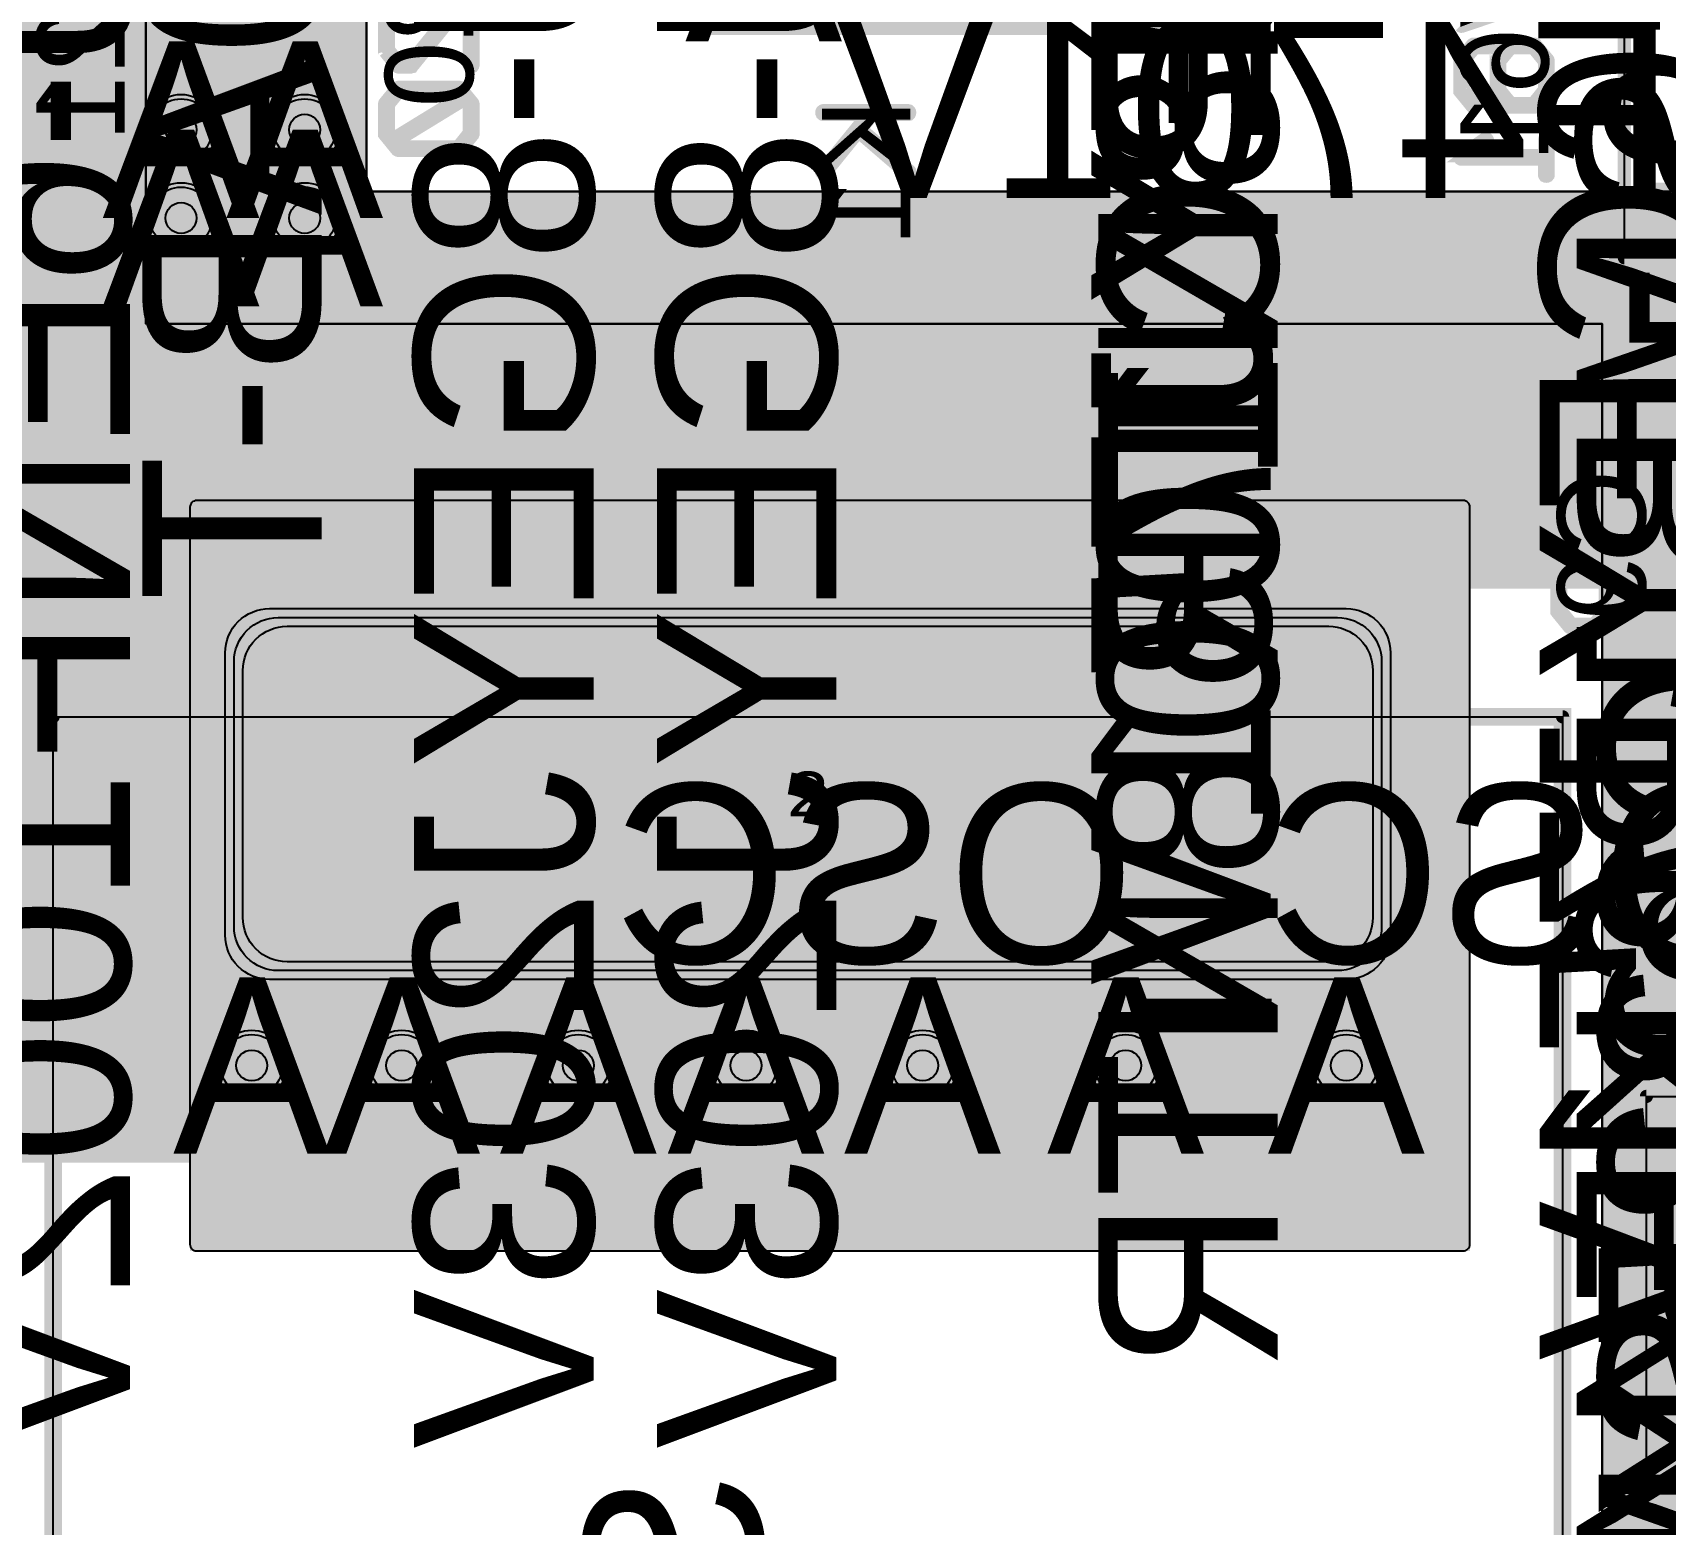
# Model space of a CAD drawing. Extents: x -28 to 199, y -61 to 255.
# Drawn here: x 30.22 to 48.71, y 37.9 to 54.8 of the extents above; entities that cross this region are included whole.
import ezdxf
from ezdxf.enums import TextEntityAlignment as Align

# ---------------------------------------------------------------- set-up
doc = ezdxf.new("R2010")
doc.units = 0
doc.header["$MEASUREMENT"] = 0
for name, color, linetype in [('ASSEMBLY_OUTLINES_BTM', 191, 'CONTINUOUS'), ('ASSEMBLY_PART_NUMBERS_BTM', 191, 'CONTINUOUS'), ('DRILL_DRAWING', 21, 'CONTINUOUS'), ('GENERATED_SILKSCREEN_BTM', 255, 'CONTINUOUS'), ('PART_PADS_SMD_BTM', 10, 'CONTINUOUS'), ('PIN_NUMBERS_BTM', 8, 'CONTINUOUS'), ('PIN_NUMBERS_TOP', 8, 'CONTINUOUS'), ('PLACEMENT_OUTLINES_BTM', 222, 'CONTINUOUS'), ('PLANE_DATA_LAYER_2', 230, 'CONTINUOUS'), ('PLANE_DATA_LAYER_3', 81, 'CONTINUOUS'), ('PLANE_DATA_LAYER_BOTTOM', 10, 'CONTINUOUS'), ('PLANE_DATA_LAYER_TOP', 150, 'CONTINUOUS'), ('PLANE_SHAPES_LAYER_2', 230, 'CONTINUOUS'), ('PLANE_SHAPES_LAYER_3', 81, 'CONTINUOUS'), ('PLANE_SHAPES_LAYER_BOTTOM', 10, 'CONTINUOUS'), ('PLANE_SHAPES_LAYER_TOP', 150, 'CONTINUOUS'), ('SILKSCREEN_OUTLINES_BTM', 211, 'CONTINUOUS'), ('SILKSCREEN_REF_DES_BTM', 211, 'CONTINUOUS'), ('SOLDERMASK_PADS_BTM', 12, 'CONTINUOUS'), ('SOLDERPASTE_PADS_BTM', 12, 'CONTINUOUS'), ('VIA_HOLES_LAYER_2', 30, 'CONTINUOUS'), ('VIA_HOLES_LAYER_3', 30, 'CONTINUOUS'), ('VIA_HOLES_LAYER_BOTTOM', 30, 'CONTINUOUS'), ('VIA_HOLES_LAYER_TOP', 30, 'CONTINUOUS'), ('VIA_PADS_LAYER_2', 230, 'CONTINUOUS'), ('VIA_PADS_LAYER_3', 81, 'CONTINUOUS'), ('VIA_PADS_LAYER_BOTTOM', 10, 'CONTINUOUS'), ('VIA_PADS_LAYER_TOP', 150, 'CONTINUOUS')]:
    doc.layers.add(name, color=color, linetype=linetype)
doc.styles.add('COURIER_NEW', font='COUR.TTF')
doc.styles.add('VERIBEST_GERBER_0', font='txt')

msp = doc.modelspace()

# ---------------------------------------------------------------- hatches: boundary and pattern name
at = {"layer": 'PLANE_DATA_LAYER_2'}
for points in [[(86, 13.355822, 0.8541466854498612), (85.851326, 13.379358, -0.600212847055958), (83.765911, 13.009261, 0.5470829969476021), (83.638159, 12.996999, -0.7872565887466122), (80.52, 13.749999), (80.52, 13.75, -0.3435787576242685), (81.766542, 15.349913, 0.3435803632216206), (81.82411, 15.4238, 0.414213562373095), (81.74791, 15.5), (79.0762, 15.5, 0.414213562373095), (79, 15.4238), (79, 11.000008, -0.414213562373095), (78.999992, 11), (67.000008, 11, -0.414213562373095), (67, 11.000008), (67, 13.355822, 0.8541466854498612), (66.851326, 13.379358, -0.600212847055958), (64.765911, 13.009261, 0.5470829969476021), (64.638159, 12.996999, -0.7872565887466122), (61.52, 13.749999), (61.52, 13.75), (61.52, 13.750001, -0.7872565887466122), (64.638159, 14.503001, 0.547082996947602), (64.765911, 14.490739, -0.600212847055958), (66.851326, 14.120642, 0.8541466854498612), (67, 14.144178), (67, 16.9238, 0.414213562373095), (66.9238, 17), (60.5762, 17, 0.414213562373095), (60.5, 16.9238), (60.5, 11.000008, -0.414213562373095), (60.499992, 11), (48.500008, 11, -0.414213562373095), (48.5, 11.000008), (48.5, 13.355822, 0.8541466854498612), (48.351326, 13.379358, -0.6002128470559587), (46.265911, 13.009261, 0.5470829969476021), (46.138159, 12.996999, -0.7872565887466122), (43.02, 13.749999), (43.02, 13.75, -0.3435787576242685), (44.266542, 15.349913, 0.3435803632215954), (44.32411, 15.4238, 0.414213562373095), (44.24791, 15.5), (38.000008, 15.5, -0.414213562373095), (38, 15.500008), (38, 23.999992, -0.414213562373095), (38.000008, 24), (49.9238, 24, 0.414213562373095), (50, 24.0762), (50, 52.9238, 0.414213562373095), (49.9238, 53), (34.000008, 53, -0.414213562373095), (34, 53.000008), (34, 58.6738, 0.414213562373095), (33.9238, 58.75), (23.999939, 58.75, 0.414213562373095), (23.923739, 58.6738, 0.2473061773924548), (23.956849, 58.610953, -0.2473102343227767), (24.5, 57.58, -0.4532534259078991), (23.086186, 56.340781, 0.4532531921552793), (23, 56.265238), (23, 55.3262, 0.414213562373095), (23.0762, 55.25), (31.499992, 55.25, -0.414213562373095), (31.5, 55.249992), (31.5, 51.5762, 0.414213562373095), (31.5762, 51.5), (47.999992, 51.5, -0.414213562373095), (48, 51.499992), (48, 25.500008, -0.414213562373095), (47.999992, 25.5), (35.5762, 25.5, 0.414213562373095), (35.5, 25.4238), (35.5, 14.992456, 0.5231791408155849), (35.602849, 14.921068, -0.5231777069793428), (37.29, 13.750001), (37.29, 13.75), (37.29, 13.749999, -0.5231777069793428), (35.602849, 12.578932, 0.5231791408155848), (35.5, 12.507544), (35.5, 10.0762, 0.414213562373095), (35.5762, 10), (59.499992, 10, -0.414213562373095), (59.5, 9.999992), (59.5, 4.5762, 0.414213562373095), (59.5762, 4.5), (61.632748, 4.5, 0.414213562373095), (61.708948, 4.5762, 0.2785543124447638), (61.668214, 4.643643, -0.2785560001729279), (61, 5.75, -0.842697391212426), (63.428178, 6.167608, 0.7065122331251468), (63.571822, 6.167608, -0.7065077913008041), (65.928178, 6.167608, 0.7065122331251468), (66.071822, 6.167608, -0.842697391212426), (68.5, 5.75, -0.2785560001729294), (67.831786, 4.643643, 0.2785543124447639), (67.791052, 4.5762, 0.414213562373095), (67.867252, 4.5), (68.9238, 4.5, 0.414213562373095), (69, 4.5762), (69, 9.999992, -0.414213562373095), (69.000008, 10), (85.9238, 10, 0.414213562373095), (86, 10.0762)], [(46.5, 49.4238, 0.414213562373095), (46.4238, 49.5), (32.0762, 49.5, 0.414213562373095), (32, 49.4238), (32, 41.0762, 0.414213562373095), (32.0762, 41), (46.4238, 41, 0.414213562373095), (46.5, 41.0762)]]:
    msp.add_hatch(color=256, dxfattribs=at).paths.add_polyline_path(points, flags=0)
at = {"layer": 'PLANE_DATA_LAYER_3'}
msp.add_hatch(color=256, dxfattribs=at).paths.add_polyline_path([(46.5, 49.4238, 0.414213562373095), (46.4238, 49.5), (32.0762, 49.5, 0.414213562373095), (32, 49.4238), (32, 41.0762, 0.414213562373095), (32.0762, 41), (46.4238, 41, 0.414213562373095), (46.5, 41.0762)], flags=0)
at = {"layer": 'PLANE_DATA_LAYER_BOTTOM'}
h = msp.add_hatch(color=256, dxfattribs=at)
h.paths.add_polyline_path([(52.5, 48.5762, -0.414213562373095), (52.4238, 48.5), (52.1762, 48.5, -0.414213562373095), (52.1, 48.5762), (52.1, 49.75, 0.414213562373095), (51.65, 50.2), (49.35, 50.2, 0.414213562373095), (48.9, 49.75), (48.9, 48.5762, -0.414213562373095), (48.8238, 48.5), (46.500008, 48.5, 0.414213562373095), (46.5, 48.499992), (46.5, 42.0762, -0.414213562373095), (46.4238, 42), (30.0762, 42, -0.414213562373095), (30, 42.0762), (30, 52.999992, 0.414213562373095), (29.999992, 53), (20.500008, 53, 0.414213562373095), (20.5, 52.999992), (20.5, 46.211897, -0.7241946854191749), (20.362429, 46.166731, 0.2384579329570782), (20, 46.35), (18.6, 46.35, 0.414213562373095), (18.15, 45.9), (18.15, 43.1, 0.414213562373095), (18.6, 42.65), (20, 42.65, 0.2384579329570782), (20.362429, 42.833269, -0.7241946854191749), (20.5, 42.788103), (20.5, 41.711897, -0.7241946854191749), (20.362429, 41.666731, 0.2384579329570782), (20, 41.85), (18.6, 41.85, 0.414213562373095), (18.15, 41.4), (18.15, 38.6, 0.414213562373095), (18.6, 38.15), (20, 38.15, 0.2384579329570782), (20.362429, 38.333269, -0.7241946854191749), (20.5, 38.288103), (20.5, 37.0762, -0.414213562373095), (20.4238, 37), (18.500008, 37, 0.414213562373095), (18.5, 36.999992), (18.5, 20.5762, -0.414213562373095), (18.4238, 20.5), (6.642278, 20.5, -0.5804699062171641), (6.576646, 20.614915, 0.4717278982476637), (5.917608, 22.428178, -0.7065122331251584), (5.917608, 22.571822, 0.7065077913008034), (5.917608, 24.928178, -0.7065122331251584), (5.917608, 25.071822, 0.8184112069970626), (5.571822, 27.497935, -0.3974748457213354), (5.5, 27.574009), (5.5, 28.4238, -0.414213562373095), (5.5762, 28.5), (15.999992, 28.5, 0.414213562373095), (16, 28.500008), (16, 46.972894, -0.6120800873064893), (16.12086, 47.034635, 1.9575516334118936), (16.12086, 49.465365, -0.6120800873064893), (16, 49.527106), (16, 62.731843, -0.4963886627967235), (16.096688, 62.805237, 1.3173871644260329), (16.096688, 65.694763, -0.4963886627967157), (16, 65.768157), (16, 84.481843, -0.4963886627967157), (16.096688, 84.555237, 1.3173871644260342), (16.096688, 87.444763, -0.4963886627967157), (16, 87.518157), (16, 99.917919, -0.1648519911221198), (16.015702, 99.964248, 0.0960670247957458), (16.142987, 100.219877, -0.3882238326433378), (16.230127, 100.274477, 1.2567452750210568), (16.096688, 103.194763, -0.4963886627967157), (16, 103.268157), (16, 116.167919, -0.1648519911221198), (16.015702, 116.214248, 0.0960670247957458), (16.142987, 116.469877, -0.3882238326433378), (16.230127, 116.524477, 1.2567461119782648), (16.096688, 119.444763, -0.4963886627967157), (16, 119.518157), (16, 131.9238, -0.414213562373095), (16.0762, 132), (20.4238, 132, -0.414213562373095), (20.5, 131.9238), (20.5, 131.461897, -0.7241946854192033), (20.362429, 131.416731, 0.2384579329570816), (20, 131.6), (18.6, 131.6, 0.414213562373095), (18.15, 131.15), (18.15, 128.35, 0.414213562373095), (18.6, 127.9), (20, 127.9, 0.2384579329570816), (20.362429, 128.083269, -0.7241946854192033), (20.5, 128.038103), (20.5, 127.211897, -0.724194685419075), (20.362429, 127.166731, 0.2384579329570816), (20, 127.35), (18.6, 127.35, 0.414213562373095), (18.15, 126.9), (18.15, 124.1, 0.414213562373095), (18.6, 123.65), (20, 123.65, 0.2384579329570816), (20.362429, 123.833269, -0.724194685419075), (20.5, 123.788103), (20.5, 115.961897, -0.724194685419075), (20.362429, 115.916731, 0.2384579329570816), (20, 116.1), (18.6, 116.1, 0.414213562373095), (18.15, 115.65), (18.15, 112.85, 0.414213562373095), (18.6, 112.4), (20, 112.4, 0.2384579329570816), (20.362429, 112.583269, -0.724194685419075), (20.5, 112.538103), (20.5, 111.711897, -0.724194685419075), (20.362429, 111.666731, 0.2384579329570816), (20, 111.85), (18.6, 111.85, 0.414213562373095), (18.15, 111.4), (18.15, 108.6, 0.414213562373095), (18.6, 108.15), (20, 108.15, 0.2384579329570816), (20.362429, 108.333269, -0.724194685419075), (20.5, 108.288103), (20.5, 99.711897, -0.724194685419075), (20.362429, 99.666731, 0.2384579329570816), (20, 99.85), (18.6, 99.85, 0.414213562373095), (18.15, 99.4), (18.15, 96.6, 0.414213562373095), (18.6, 96.15), (20, 96.15, 0.2384579329570816), (20.362429, 96.333269, -0.724194685419075), (20.5, 96.288103), (20.5, 95.461897, -0.724194685419075), (20.362429, 95.416731, 0.2384579329570816), (20, 95.6), (18.6, 95.6, 0.414213562373095), (18.15, 95.15), (18.15, 92.35, 0.414213562373095), (18.6, 91.9), (20, 91.9, 0.2384579329570816), (20.362429, 92.083269, -0.724194685419075), (20.5, 92.038103), (20.5, 83.961897, -0.724194685419075), (20.362429, 83.916731, 0.2384579329570816), (20, 84.1), (18.6, 84.1, 0.414213562373095), (18.15, 83.65), (18.15, 80.85, 0.414213562373095), (18.6, 80.4), (20, 80.4, 0.2384579329570816), (20.362429, 80.583269, -0.724194685419075), (20.5, 80.538103), (20.5, 79.711897, -0.724194685419075), (20.362429, 79.666731, 0.2384579329570816), (20, 79.85), (18.6, 79.85, 0.414213562373095), (18.15, 79.4), (18.15, 76.6, 0.414213562373095), (18.6, 76.15), (20, 76.15, 0.2384579329570816), (20.362429, 76.333269, -0.724194685419075), (20.5, 76.288103), (20.5, 73.500008, 0.414213562373095), (20.500008, 73.5), (25.4238, 73.5, -0.414213562373095), (25.5, 73.4238), (25.5, 69.5762, -0.414213562373095), (25.4238, 69.5), (20.500008, 69.5, 0.414213562373095), (20.5, 69.499992), (20.5, 61.711897, -0.7241946854191749), (20.362429, 61.666731, 0.2384579329570782), (20, 61.85), (18.6, 61.85, 0.414213562373095), (18.15, 61.4), (18.15, 58.6, 0.414213562373095), (18.6, 58.15), (20, 58.15, 0.2384579329570782), (20.362429, 58.333269, -0.7241946854191749), (20.5, 58.288103), (20.5, 57.461897, -0.7241946854191749), (20.362429, 57.416731, 0.2384579329570782), (20, 57.6), (18.6, 57.6, 0.414213562373095), (18.15, 57.15), (18.15, 54.35, 0.414213562373095), (18.6, 53.9), (20, 53.9, 0.414213562373095), (20.45, 54.35), (20.45, 55.4238, -0.414213562373095), (20.5262, 55.5), (32.4238, 55.5, -0.414213562373095), (32.5, 55.4238), (32.5, 54.127645, -0.7052298689045091), (32.364774, 54.079454, 1.0766319927993955), (31.496058, 53.256344, -0.4419102837024903), (31.496058, 53.143656, 1.8047933991202785), (32.475713, 52.868978, -0.0714904208791506), (32.472629, 52.890437), (32.472629, 52.890438, -0.2713232807887775), (32.511563, 52.956903), (32.571065, 52.990265, -0.128451760536349), (32.608331, 53), (32.661909, 53, -0.414213562373095), (32.738109, 52.9238), (32.738109, 52.923798, -0.0845267741895575), (32.733815, 52.89858, 1.410459284194498), (33.866185, 52.89858, -0.0845267741895575), (33.861891, 52.923798), (33.861891, 52.9238, -0.414213562373095), (33.938091, 53), (48.7738, 53, -0.414213562373095), (48.85, 52.9238), (48.85, 51.3, 0.414213562373095), (49.3, 50.85), (51.2, 50.85, 0.414213562373095), (51.65, 51.3), (51.65, 52.9238, -0.414213562373095), (51.7262, 53), (52.4238, 53, -0.414213562373095), (52.5, 52.9238)], flags=0)
h.paths.add_polyline_path([(16.4, 20.9, 0.414213562373095), (16.85, 21.35), (16.85, 22.75, 0.414213562373095), (16.4, 23.2), (13.6, 23.2, 0.414213562373095), (13.15, 22.75), (13.15, 21.35, 0.414213562373095), (13.6, 20.9)], flags=0)
h.paths.add_polyline_path([(16.75, 69, -0.9999999999999999), (19.75, 69, -0.9999999999999999)], flags=0)
h.paths.add_polyline_path([(17, 89.5, -0.9999999999999999), (20, 89.5, -0.9999999999999999)], flags=0)
h.paths.add_polyline_path([(22.2, 71.54, -0.9999999999999999), (25.3, 71.54, -0.9999999999999999)], flags=0)
h.paths.add_polyline_path([(45, 43.925, 0.414213562373095), (45.75, 44.675), (45.75, 47.675, 0.414213562373095), (45, 48.425), (33, 48.425, 0.414213562373095), (32.25, 47.675), (32.25, 44.675, 0.414213562373095), (33, 43.925)], flags=0)
for points in [[(39, 47.675), (39, 48.5012)], [(33, 46.175), (32.1738, 46.175)], [(45, 46.175), (45.8262, 46.175)], [(39, 44.675), (39, 43.8488)]]:
    msp.add_hatch(color=256, dxfattribs=at).paths.add_polyline_path(points, is_closed=False, flags=0)
h = msp.add_hatch(color=256, dxfattribs=at)
h.paths.add_polyline_path([(61.25, 33.5762, -0.414213562373095), (61.1738, 33.5), (52.126235, 33.5, -0.5495884529091988), (52.057271, 33.608609, 0.1102702020921131), (52.1, 33.8), (52.1, 35, 0.414213562373095), (51.65, 35.45), (49.35, 35.45, 0.414213562373095), (48.9, 35), (48.9, 33.8, 0.1102702020921131), (48.942729, 33.608609, -0.5495923190917252), (48.873765, 33.5), (46.500008, 33.5, 0.414213562373095), (46.5, 33.499992), (46.5, 28.0762, -0.414213562373095), (46.4238, 28), (24.186526, 28, -0.694006561786821), (24.136578, 28.133747, 0.4986945334288517), (24.003972, 30.046141, -0.5870288468671254), (24.01291, 30.17891, 0.2899560179738925), (24.9, 31.579999), (24.9, 31.58, 0.9999999999999999), (21.8, 31.58), (21.8, 31.579999, 0.2899560179738925), (22.68709, 30.17891, -0.5870283293925311), (22.696028, 30.046141, 0.4986945334288503), (22.563422, 28.133747, -0.694006561786821), (22.513474, 28), (21.0762, 28, -0.414213562373095), (21, 28.0762), (21, 34.4238, -0.414213562373095), (21.0762, 34.5), (29.999992, 34.5, 0.414213562373095), (30, 34.500008), (30, 35.9238, -0.414213562373095), (30.0762, 36), (48.499992, 36, 0.414213562373095), (48.5, 36.000008), (48.5, 39.4238, -0.414213562373095), (48.5762, 39.5), (49.024339, 39.5, -0.414213562373095), (49.100539, 39.4238), (49.100539, 39.423799, -0.0113128039267009), (49.100461, 39.420352, 0.0113121250404395), (49.1, 39.399998), (49.1, 37.3, 0.414213562373095), (49.55, 36.85), (51.45, 36.85, 0.414213562373095), (51.9, 37.3), (51.9, 39.399998, 0.0113121250404395), (51.899539, 39.420352, -0.011312803926701), (51.899461, 39.423799), (51.899461, 39.4238, -0.414213562373095), (51.975661, 39.5), (61.1738, 39.5, -0.414213562373095), (61.25, 39.4238)], flags=0)
h.paths.add_polyline_path([(45, 28.575, 0.414213562373095), (45.75, 29.325), (45.75, 32.325, 0.414213562373095), (45, 33.075), (33, 33.075, 0.414213562373095), (32.25, 32.325), (32.25, 29.325, 0.414213562373095), (33, 28.575)], flags=0)
at = {"layer": 'PLANE_DATA_LAYER_TOP'}
for points in [[(50, 52.9238, 0.414213562373095), (49.9238, 53), (34.000008, 53, -0.414213562373095), (34, 53.000008), (34, 58.9238, 0.414213562373095), (33.9238, 59), (23.8262, 59, 0.414213562373095), (23.75, 58.9238), (23.75, 58.774487, 0.2879171479706532), (23.793093, 58.705855, -0.2879174967405437), (24.5, 57.58, -0.2879174967405437), (23.793093, 56.454145, 0.2879171479706423), (23.75, 56.385513), (23.75, 55.3262, 0.414213562373095), (23.8262, 55.25), (31.499992, 55.25, -0.414213562373095), (31.5, 55.249992), (31.5, 51.5762, 0.414213562373095), (31.5762, 51.5), (47.999992, 51.5, -0.414213562373095), (48, 51.499992), (48, 25.500008, -0.414213562373095), (47.999992, 25.5), (36.0762, 25.5, 0.414213562373095), (36, 25.4238), (36, 15.500008, -0.414213562373095), (35.999992, 15.5), (35.5762, 15.5, 0.414213562373095), (35.5, 15.4238), (35.5, 14.992456, 0.5231791408155849), (35.602849, 14.921068, -0.5231777069793428), (37.29, 13.750001), (37.29, 13.75), (37.29, 13.749999, -0.5231777069793428), (35.602849, 12.578932, 0.5231791408155848), (35.5, 12.507544), (35.5, 11.5762, 0.414213562373095), (35.5762, 11.5), (48.4238, 11.5, 0.414213562373095), (48.5, 11.5762), (48.5, 13.355822, 0.8541466854498612), (48.351326, 13.379358, -0.6308668669913857), (46.203859, 13.096028, 0.5870211605151145), (46.07109, 13.08709, -0.800287616758039), (43.12, 13.749998), (43.12, 13.749999), (43.12, 13.75), (43.12, 13.750001), (43.12, 13.750002, -0.800287616758039), (46.07109, 14.41291, 0.5870211605151143), (46.203859, 14.403972, -0.6308668669913856), (48.351326, 14.120642, 0.8541466854498612), (48.5, 14.144178), (48.5, 15.4238, 0.414213562373095), (48.4238, 15.5), (40.500008, 15.5, -0.414213562373095), (40.5, 15.500008), (40.5, 23.999992, -0.414213562373095), (40.500008, 24), (49.9238, 24, 0.414213562373095), (50, 24.0762)], [(46.5, 49.4238, 0.414213562373095), (46.4238, 49.5), (32.0762, 49.5, 0.414213562373095), (32, 49.4238), (32, 41.0762, 0.414213562373095), (32.0762, 41), (46.4238, 41, 0.414213562373095), (46.5, 41.0762)]]:
    msp.add_hatch(color=256, dxfattribs=at).paths.add_polyline_path(points, flags=0)
at = {"layer": 'PLANE_SHAPES_LAYER_TOP'}
msp.add_hatch(color=256, dxfattribs=at).paths.add_polyline_path([(50, 24), (40.5, 24), (40.5, 15.5), (36, 15.5), (36, 25.5), (48, 25.5), (48, 51.5), (31.5, 51.5), (31.5, 55.25), (23.75, 55.25), (23.75, 59), (34, 59), (34, 53), (50, 53)], flags=0)
at = {"layer": 'VIA_HOLES_LAYER_2'}
h = msp.add_hatch(color=256, dxfattribs=at)
edge = h.paths.add_edge_path()
edge.add_arc((31.9, 53.7), 0.175, 0, 360)
h = msp.add_hatch(color=256, dxfattribs=at)
edge = h.paths.add_edge_path()
edge.add_arc((33.3, 53.7), 0.175, 0, 360)
h = msp.add_hatch(color=256, dxfattribs=at)
edge = h.paths.add_edge_path()
edge.add_arc((31.9, 52.7), 0.175, 0, 360)
h = msp.add_hatch(color=256, dxfattribs=at)
edge = h.paths.add_edge_path()
edge.add_arc((33.3, 52.7), 0.175, 0, 360)
h = msp.add_hatch(color=256, dxfattribs=at)
edge = h.paths.add_edge_path()
edge.add_arc((32.7, 43.1), 0.175, 0, 360)
h = msp.add_hatch(color=256, dxfattribs=at)
edge = h.paths.add_edge_path()
edge.add_arc((34.4, 43.1), 0.175, 0, 360)
h = msp.add_hatch(color=256, dxfattribs=at)
edge = h.paths.add_edge_path()
edge.add_arc((36.4, 43.1), 0.175, 0, 360)
h = msp.add_hatch(color=256, dxfattribs=at)
edge = h.paths.add_edge_path()
edge.add_arc((38.3, 43.1), 0.175, 0, 360)
h = msp.add_hatch(color=256, dxfattribs=at)
edge = h.paths.add_edge_path()
edge.add_arc((40.3, 43.1), 0.175, 0, 360)
h = msp.add_hatch(color=256, dxfattribs=at)
edge = h.paths.add_edge_path()
edge.add_arc((42.6, 43.1), 0.175, 0, 360)
h = msp.add_hatch(color=256, dxfattribs=at)
edge = h.paths.add_edge_path()
edge.add_arc((45.1, 43.1), 0.175, 0, 360)
at = {"layer": 'VIA_HOLES_LAYER_3'}
h = msp.add_hatch(color=256, dxfattribs=at)
edge = h.paths.add_edge_path()
edge.add_arc((31.9, 53.7), 0.175, 0, 360)
h = msp.add_hatch(color=256, dxfattribs=at)
edge = h.paths.add_edge_path()
edge.add_arc((33.3, 53.7), 0.175, 0, 360)
h = msp.add_hatch(color=256, dxfattribs=at)
edge = h.paths.add_edge_path()
edge.add_arc((31.9, 52.7), 0.175, 0, 360)
h = msp.add_hatch(color=256, dxfattribs=at)
edge = h.paths.add_edge_path()
edge.add_arc((33.3, 52.7), 0.175, 0, 360)
h = msp.add_hatch(color=256, dxfattribs=at)
edge = h.paths.add_edge_path()
edge.add_arc((32.7, 43.1), 0.175, 0, 360)
h = msp.add_hatch(color=256, dxfattribs=at)
edge = h.paths.add_edge_path()
edge.add_arc((34.4, 43.1), 0.175, 0, 360)
h = msp.add_hatch(color=256, dxfattribs=at)
edge = h.paths.add_edge_path()
edge.add_arc((36.4, 43.1), 0.175, 0, 360)
h = msp.add_hatch(color=256, dxfattribs=at)
edge = h.paths.add_edge_path()
edge.add_arc((38.3, 43.1), 0.175, 0, 360)
h = msp.add_hatch(color=256, dxfattribs=at)
edge = h.paths.add_edge_path()
edge.add_arc((40.3, 43.1), 0.175, 0, 360)
h = msp.add_hatch(color=256, dxfattribs=at)
edge = h.paths.add_edge_path()
edge.add_arc((42.6, 43.1), 0.175, 0, 360)
h = msp.add_hatch(color=256, dxfattribs=at)
edge = h.paths.add_edge_path()
edge.add_arc((45.1, 43.1), 0.175, 0, 360)
at = {"layer": 'VIA_HOLES_LAYER_BOTTOM'}
h = msp.add_hatch(color=256, dxfattribs=at)
edge = h.paths.add_edge_path()
edge.add_arc((31.9, 53.7), 0.175, 0, 360)
h = msp.add_hatch(color=256, dxfattribs=at)
edge = h.paths.add_edge_path()
edge.add_arc((33.3, 53.7), 0.175, 0, 360)
h = msp.add_hatch(color=256, dxfattribs=at)
edge = h.paths.add_edge_path()
edge.add_arc((31.9, 52.7), 0.175, 0, 360)
h = msp.add_hatch(color=256, dxfattribs=at)
edge = h.paths.add_edge_path()
edge.add_arc((33.3, 52.7), 0.175, 0, 360)
h = msp.add_hatch(color=256, dxfattribs=at)
edge = h.paths.add_edge_path()
edge.add_arc((32.7, 43.1), 0.175, 0, 360)
h = msp.add_hatch(color=256, dxfattribs=at)
edge = h.paths.add_edge_path()
edge.add_arc((34.4, 43.1), 0.175, 0, 360)
h = msp.add_hatch(color=256, dxfattribs=at)
edge = h.paths.add_edge_path()
edge.add_arc((36.4, 43.1), 0.175, 0, 360)
h = msp.add_hatch(color=256, dxfattribs=at)
edge = h.paths.add_edge_path()
edge.add_arc((38.3, 43.1), 0.175, 0, 360)
h = msp.add_hatch(color=256, dxfattribs=at)
edge = h.paths.add_edge_path()
edge.add_arc((40.3, 43.1), 0.175, 0, 360)
h = msp.add_hatch(color=256, dxfattribs=at)
edge = h.paths.add_edge_path()
edge.add_arc((42.6, 43.1), 0.175, 0, 360)
h = msp.add_hatch(color=256, dxfattribs=at)
edge = h.paths.add_edge_path()
edge.add_arc((45.1, 43.1), 0.175, 0, 360)
at = {"layer": 'VIA_HOLES_LAYER_TOP'}
h = msp.add_hatch(color=256, dxfattribs=at)
edge = h.paths.add_edge_path()
edge.add_arc((31.9, 53.7), 0.175, 0, 360)
h = msp.add_hatch(color=256, dxfattribs=at)
edge = h.paths.add_edge_path()
edge.add_arc((33.3, 53.7), 0.175, 0, 360)
h = msp.add_hatch(color=256, dxfattribs=at)
edge = h.paths.add_edge_path()
edge.add_arc((31.9, 52.7), 0.175, 0, 360)
h = msp.add_hatch(color=256, dxfattribs=at)
edge = h.paths.add_edge_path()
edge.add_arc((33.3, 52.7), 0.175, 0, 360)
h = msp.add_hatch(color=256, dxfattribs=at)
edge = h.paths.add_edge_path()
edge.add_arc((32.7, 43.1), 0.175, 0, 360)
h = msp.add_hatch(color=256, dxfattribs=at)
edge = h.paths.add_edge_path()
edge.add_arc((34.4, 43.1), 0.175, 0, 360)
h = msp.add_hatch(color=256, dxfattribs=at)
edge = h.paths.add_edge_path()
edge.add_arc((36.4, 43.1), 0.175, 0, 360)
h = msp.add_hatch(color=256, dxfattribs=at)
edge = h.paths.add_edge_path()
edge.add_arc((38.3, 43.1), 0.175, 0, 360)
h = msp.add_hatch(color=256, dxfattribs=at)
edge = h.paths.add_edge_path()
edge.add_arc((40.3, 43.1), 0.175, 0, 360)
h = msp.add_hatch(color=256, dxfattribs=at)
edge = h.paths.add_edge_path()
edge.add_arc((42.6, 43.1), 0.175, 0, 360)
h = msp.add_hatch(color=256, dxfattribs=at)
edge = h.paths.add_edge_path()
edge.add_arc((45.1, 43.1), 0.175, 0, 360)

# ---------------------------------------------------------------- linework, layer by layer
at = {"layer": 'ASSEMBLY_OUTLINES_BTM'}
for points, const_width in [([(48.25, 52.25), (48.25, 56.75), (52.25, 56.75), (52.25, 52.25)], 0.1), ([(30.45, 29.95), (30.45, 47.05), (47.55, 47.05), (47.55, 29.95)], 0.2), ([(48.5, 38.25), (48.5, 42.75), (52.5, 42.75), (52.5, 38.25)], 0.1)]:
    msp.add_lwpolyline(points, close=True, dxfattribs=dict(at, const_width=const_width))
at = {"layer": 'ASSEMBLY_OUTLINES_BTM', "const_width": 0.2}
for points in [[(52, 53), (48.5, 53)], [(52.25, 39), (48.75, 39)]]:
    msp.add_lwpolyline(points, dxfattribs=at)
at = {"layer": 'GENERATED_SILKSCREEN_BTM', "const_width": 0.15}
msp.add_lwpolyline([(37.8, 54.85), (37.8, 59.15), (41.7, 59.15), (41.7, 54.85)], close=True, dxfattribs=at)
for points in [[(49.025, 52.249995), (48.25, 52.249995, -0.4142135624), (48.249995, 52.25), (48.249995, 56.302353, 6.3355e-06), (48.250005, 56.302349), (48.250005, 52.250005), (49.025, 52.250005), (49.025, 52.249995)], [(32.425, 47.049995), (30.450005, 47.049995), (30.450005, 29.950005), (32.425, 29.950005), (32.425, 29.949995), (30.45, 29.949995, -0.4142135624), (30.449995, 29.95), (30.449995, 47.05, -0.4142135624), (30.45, 47.050005), (32.425, 47.050005), (32.425, 47.049995)], [(47.550005, 29.95, -0.4142135624), (47.55, 29.949995), (45.575, 29.949995), (45.575, 29.950005), (47.549995, 29.950005), (47.549995, 47.049995), (45.575, 47.049995), (45.575, 47.050005), (47.55, 47.050005, -0.4142135624), (47.550005, 47.05), (47.550005, 29.95)], [(49.275, 42.749995), (48.500005, 42.749995), (48.500005, 38.250005), (49.275, 38.250005), (49.275, 38.249995), (48.5, 38.249995, -0.4142135624), (48.499995, 38.25), (48.499995, 42.75, -0.4142135624), (48.5, 42.750005), (49.275, 42.750005), (49.275, 42.749995)]]:
    msp.add_lwpolyline(points, format="xyb", dxfattribs=at)
for points in [[(34.21, 54.586), (34.347, 54.418), (34.352, 54.415), (34.356, 54.414), (34.359, 54.412), (34.363, 54.411), (34.5, 54.411), (34.503, 54.412), (34.51, 54.414), (34.515, 54.415), (34.517, 54.418), (35.058, 55.084)], [(35.032, 55.116), (34.49, 54.451), (34.373, 54.451), (34.247, 54.607), (34.247, 54.93)], [(35.165, 55.084), (35.165, 54.431), (35.167, 54.424), (35.171, 54.418), (35.178, 54.415), (35.186, 54.414), (35.193, 54.415), (35.2, 54.418), (35.204, 54.424), (35.206, 54.431), (35.206, 55.105)], [(46.394, 54.88), (46.399, 54.875), (46.405, 54.873), (46.413, 54.874), (47.372, 55.197)], [(34.206, 54.936), (34.206, 54.599), (34.207, 54.595), (34.207, 54.594), (34.208, 54.593), (34.209, 54.59), (34.21, 54.586)], [(30.26, 54.2355), (30.397, 54.0675), (30.402, 54.0645), (30.406, 54.0635), (30.409, 54.0615), (30.413, 54.0605), (30.55, 54.0605), (30.553, 54.0615), (30.56, 54.0635), (30.565, 54.0645), (30.567, 54.0675), (31.108, 54.7335), (31.215, 54.7335), (31.215, 54.0805), (31.217, 54.0735), (31.221, 54.0675), (31.228, 54.0645), (31.236, 54.0635), (31.243, 54.0645), (31.25, 54.0675), (31.254, 54.0735), (31.256, 54.0805), (31.256, 54.7545), (31.254, 54.7625), (31.249, 54.7675), (31.244, 54.7725), (31.236, 54.7745), (31.099, 54.7745), (31.096, 54.7735), (31.089, 54.7715), (31.086, 54.7695), (31.084, 54.7675), (31.082, 54.7655), (30.54, 54.1005), (30.423, 54.1005), (30.297, 54.2565), (30.297, 54.5795), (30.43, 54.7425), (30.432, 54.7495), (30.431, 54.7555), (30.428, 54.7625), (30.422, 54.7665), (30.416, 54.7705), (30.409, 54.7715), (30.402, 54.7705), (30.397, 54.7655), (30.26, 54.5975), (30.259, 54.5935), (30.258, 54.5905), (30.257, 54.5895), (30.256, 54.5855), (30.256, 54.2485), (30.257, 54.2445), (30.257, 54.2435), (30.258, 54.2425), (30.259, 54.2395), (30.26, 54.2355)], [(46.39, 54.131), (46.527, 53.963), (46.532, 53.958), (46.54, 53.957), (46.545, 53.958), (46.551, 53.96), (46.555, 53.963), (46.559, 53.968), (46.562, 53.973), (46.563, 53.978), (46.563, 53.983), (46.56, 53.987), (46.427, 54.151), (46.427, 54.475), (46.553, 54.629), (46.912, 54.629), (46.801, 54.493), (46.8, 54.489), (46.799, 54.487), (46.799, 54.486), (46.798, 54.486), (46.797, 54.481), (46.797, 54.144), (46.798, 54.14), (46.799, 54.139), (46.799, 54.138), (46.8, 54.135), (46.801, 54.131), (46.937, 53.963), (46.94, 53.962), (46.941, 53.96), (46.942, 53.959), (46.944, 53.959), (46.951, 53.957), (46.954, 53.956), (47.229, 53.956), (47.234, 53.957), (47.238, 53.959), (47.242, 53.96), (47.245, 53.963), (47.382, 54.131), (47.384, 54.136), (47.385, 54.137), (47.385, 54.139), (47.386, 54.141), (47.386, 54.142), (47.386, 54.144), (47.386, 54.481), (47.385, 54.485), (47.384, 54.489), (47.382, 54.493), (47.245, 54.661), (47.243, 54.663), (47.242, 54.665), (47.239, 54.667), (47.232, 54.669), (47.229, 54.67), (46.543, 54.67), (46.538, 54.669), (46.534, 54.667), (46.532, 54.665), (46.53, 54.663), (46.527, 54.661), (46.39, 54.493), (46.389, 54.489), (46.388, 54.486), (46.387, 54.485), (46.386, 54.481), (46.386, 54.144), (46.387, 54.14), (46.387, 54.139), (46.388, 54.138), (46.389, 54.135), (46.39, 54.131)], [(46.964, 54.629), (47.219, 54.629), (47.345, 54.475), (47.345, 54.152), (47.219, 53.996), (46.964, 53.996), (46.837, 54.152), (46.837, 54.475), (46.964, 54.629)], [(34.347, 54.171), (34.21, 54.003), (34.209, 53.999), (34.208, 53.996), (34.207, 53.995), (34.206, 53.991), (34.206, 53.654), (34.207, 53.65), (34.207, 53.649), (34.208, 53.648), (34.209, 53.645), (34.21, 53.641), (34.347, 53.473), (34.352, 53.47), (34.356, 53.469), (34.359, 53.467), (34.363, 53.466), (35.049, 53.466), (35.052, 53.467), (35.059, 53.469), (35.061, 53.47), (35.065, 53.473), (35.202, 53.641), (35.203, 53.645), (35.204, 53.647), (35.205, 53.649), (35.206, 53.651), (35.206, 53.654), (35.206, 53.991), (35.205, 53.995), (35.204, 53.999), (35.202, 54.003), (35.065, 54.171), (35.063, 54.173), (35.062, 54.175), (35.059, 54.177), (35.052, 54.179), (35.049, 54.18), (34.363, 54.18), (34.359, 54.179), (34.356, 54.177), (34.352, 54.175), (34.347, 54.171)], [(34.373, 54.139), (35.039, 54.139), (35.089, 54.08), (34.3, 53.596), (34.247, 53.662), (34.247, 53.985), (34.373, 54.139)], [(35.115, 54.048), (35.165, 53.985), (35.165, 53.662), (35.039, 53.506), (34.373, 53.506), (34.326, 53.565), (35.115, 54.048)], [(39.193, 53.2075), (39.187, 53.2035), (39.18, 53.2025), (39.172, 53.2035), (39.166, 53.2075), (39.161, 53.2125), (39.157, 53.2195), (39.157, 53.2225), (39.157, 53.2255), (39.158, 53.2295), (39.16, 53.2325), (39.682, 53.8735), (39.176, 53.8735), (39.169, 53.8755), (39.163, 53.8805), (39.16, 53.8875), (39.159, 53.8955), (39.16, 53.9025), (39.163, 53.9085), (39.169, 53.9135), (39.176, 53.9155), (40.136, 53.9155), (40.144, 53.9135), (40.149, 53.9085), (40.152, 53.9025), (40.153, 53.8955), (40.152, 53.8875), (40.149, 53.8805), (40.144, 53.8755), (40.136, 53.8735), (39.734, 53.8735), (39.6, 53.7075), (40.149, 53.2345), (40.152, 53.2315), (40.154, 53.2285), (40.155, 53.2255), (40.155, 53.2225), (40.152, 53.2155), (40.148, 53.2095), (40.143, 53.2045), (40.136, 53.2015), (40.129, 53.2015), (40.122, 53.2045), (39.573, 53.6775), (39.193, 53.2075)], [(31.215, 53.6855), (31.217, 53.6935), (31.221, 53.6975), (31.228, 53.7005), (31.236, 53.7015), (31.243, 53.7005), (31.25, 53.6975), (31.255, 53.6935), (31.256, 53.6855), (31.256, 53.2955), (31.255, 53.2885), (31.25, 53.2825), (31.243, 53.2795), (31.236, 53.2785), (31.228, 53.2795), (31.221, 53.2825), (31.217, 53.2885), (31.215, 53.2955), (31.215, 53.4715), (30.276, 53.4715), (30.269, 53.4725), (30.264, 53.4755), (30.261, 53.4805), (30.26, 53.4875), (30.259, 53.4925), (30.259, 53.4975), (30.261, 53.5015), (30.265, 53.5055), (30.539, 53.7005), (30.546, 53.7035), (30.553, 53.7035), (30.559, 53.7005), (30.564, 53.6955), (30.568, 53.6895), (30.57, 53.6825), (30.57, 53.6785), (30.568, 53.6755), (30.566, 53.6725), (30.563, 53.6705), (30.339, 53.5105), (31.215, 53.5105), (31.215, 53.6855)], [(47.345, 53.581), (47.347, 53.589), (47.351, 53.593), (47.358, 53.596), (47.366, 53.597), (47.373, 53.596), (47.38, 53.593), (47.385, 53.589), (47.386, 53.581), (47.386, 53.191), (47.385, 53.184), (47.38, 53.178), (47.373, 53.175), (47.366, 53.174), (47.358, 53.175), (47.351, 53.178), (47.347, 53.184), (47.345, 53.191), (47.345, 53.367), (46.406, 53.367), (46.399, 53.368), (46.394, 53.371), (46.391, 53.376), (46.39, 53.383), (46.389, 53.388), (46.389, 53.393), (46.391, 53.397), (46.395, 53.401), (46.669, 53.596), (46.676, 53.599), (46.683, 53.599), (46.689, 53.596), (46.694, 53.591), (46.698, 53.585), (46.7, 53.578), (46.7, 53.574), (46.698, 53.571), (46.696, 53.568), (46.693, 53.566), (46.469, 53.406), (47.345, 53.406), (47.345, 53.581)], [(40.115, 52.8255), (40.117, 52.8335), (40.121, 52.8375), (40.128, 52.8405), (40.136, 52.8415), (40.143, 52.8405), (40.15, 52.8375), (40.155, 52.8335), (40.156, 52.8255), (40.156, 52.4355), (40.155, 52.4285), (40.15, 52.4225), (40.143, 52.4195), (40.136, 52.4185), (40.128, 52.4195), (40.121, 52.4225), (40.117, 52.4285), (40.115, 52.4355), (40.115, 52.6115), (39.176, 52.6115), (39.169, 52.6125), (39.164, 52.6155), (39.161, 52.6205), (39.16, 52.6275), (39.159, 52.6325), (39.159, 52.6375), (39.161, 52.6415), (39.165, 52.6455), (39.439, 52.8405), (39.446, 52.8435), (39.453, 52.8435), (39.459, 52.8405), (39.464, 52.8355), (39.468, 52.8295), (39.47, 52.8225), (39.47, 52.8185), (39.468, 52.8155), (39.466, 52.8125), (39.463, 52.8105), (39.239, 52.6505), (40.115, 52.6505), (40.115, 52.8255)], [(48.482, 49.538), (48.345, 49.706), (48.342, 49.711), (48.338, 49.712), (48.334, 49.714), (48.329, 49.715), (47.643, 49.715), (47.638, 49.714), (47.634, 49.712), (47.632, 49.71), (47.63, 49.709), (47.627, 49.706), (47.49, 49.538), (47.489, 49.535), (47.488, 49.532), (47.487, 49.531), (47.486, 49.527), (47.486, 49.19), (47.487, 49.185), (47.488, 49.183), (47.489, 49.18), (47.49, 49.177), (47.627, 49.008), (47.632, 49.004), (47.64, 49.002), (47.645, 49.003), (47.651, 49.005), (47.655, 49.008), (47.659, 49.013), (47.662, 49.018), (47.663, 49.023), (47.663, 49.028), (47.66, 49.032), (47.527, 49.197), (47.527, 49.52), (47.653, 49.674), (48.319, 49.674), (48.445, 49.52), (48.445, 49.197), (48.312, 49.032), (48.31, 49.028), (48.309, 49.023), (48.31, 49.018), (48.313, 49.013), (48.317, 49.008), (48.322, 49.005), (48.327, 49.003), (48.334, 49.002), (48.34, 49.004), (48.345, 49.008), (48.482, 49.177), (48.484, 49.181), (48.485, 49.182), (48.485, 49.185), (48.486, 49.186), (48.486, 49.187), (48.486, 49.19), (48.486, 49.527), (48.485, 49.531), (48.484, 49.535), (48.482, 49.538)], [(48.482, 48.595), (48.345, 48.763), (48.34, 48.768), (48.334, 48.769), (48.327, 48.768), (48.32, 48.764), (48.315, 48.76), (48.311, 48.753), (48.31, 48.747), (48.312, 48.74), (48.445, 48.577), (48.445, 48.254), (48.319, 48.098), (47.96, 48.098), (48.07, 48.234), (48.072, 48.238), (48.073, 48.239), (48.074, 48.242), (48.074, 48.246), (48.074, 48.583), (48.074, 48.587), (48.072, 48.593), (48.07, 48.595), (47.934, 48.763), (47.933, 48.765), (47.931, 48.767), (47.928, 48.769), (47.921, 48.771), (47.917, 48.772), (47.643, 48.772), (47.638, 48.771), (47.634, 48.769), (47.631, 48.767), (47.63, 48.765), (47.627, 48.763), (47.49, 48.595), (47.489, 48.591), (47.488, 48.588), (47.487, 48.587), (47.486, 48.583), (47.486, 48.246), (47.487, 48.242), (47.487, 48.241), (47.488, 48.24), (47.489, 48.237), (47.49, 48.233), (47.627, 48.065), (47.632, 48.062), (47.636, 48.061), (47.639, 48.059), (47.643, 48.058), (48.329, 48.058), (48.332, 48.059), (48.339, 48.061), (48.341, 48.062), (48.345, 48.065), (48.482, 48.233), (48.484, 48.238), (48.485, 48.239), (48.485, 48.241), (48.486, 48.243), (48.486, 48.244), (48.486, 48.246), (48.486, 48.583), (48.485, 48.587), (48.484, 48.591), (48.482, 48.595)], [(47.653, 48.731), (47.907, 48.731), (48.034, 48.577), (48.034, 48.254), (47.907, 48.098), (47.653, 48.098), (47.527, 48.254), (47.527, 48.577), (47.653, 48.731)]]:
    msp.add_lwpolyline(points, dxfattribs=at)
at = {"layer": 'PART_PADS_SMD_BTM'}
msp.add_lwpolyline([(32.5, 47.675, -0.4142135624), (33, 48.175), (45, 48.175, -0.4142135624), (45.5, 47.675), (45.5, 44.675, -0.4142135624), (45, 44.175), (33, 44.175, -0.4142135624), (32.5, 44.675)], format="xyb", close=True, dxfattribs=at)
at = {"layer": 'PLACEMENT_OUTLINES_BTM'}
for points in [[(48.25, 52.25), (48.25, 56.75), (52.25, 56.75), (52.25, 52.25)], [(30.45, 29.95), (30.45, 47.05), (47.55, 47.05), (47.55, 29.95)], [(48.5, 38.25), (48.5, 42.75), (52.5, 42.75), (52.5, 38.25)]]:
    msp.add_lwpolyline(points, close=True, dxfattribs=at)
at = {"layer": 'PLANE_DATA_LAYER_2'}
for points in [[(48.5, 11.000008), (48.5, 13.355822, 0.8541466854), (48.351326, 13.379358, -0.6002128471), (46.265911, 13.009261, 0.5470829969), (46.138159, 12.996999, -0.7872565887), (43.02, 13.749999), (43.02, 13.75, -0.3435787576), (44.266542, 15.349913, 0.3435803632), (44.32411, 15.4238, 0.4142135624), (44.24791, 15.5), (38.000008, 15.5, -0.4142135624), (38, 15.500008), (38, 23.999992, -0.4142135624), (38.000008, 24), (49.9238, 24, 0.4142135624), (50, 24.0762), (50, 52.9238, 0.4142135624), (49.9238, 53), (34.000008, 53, -0.4142135624), (34, 53.000008), (34, 58.6738, 0.4142135624)], [(31.5, 55.249992), (31.5, 51.5762, 0.4142135624), (31.5762, 51.5), (47.999992, 51.5, -0.4142135624), (48, 51.499992), (48, 25.500008, -0.4142135624), (47.999992, 25.5), (35.5762, 25.5, 0.4142135624), (35.5, 25.4238), (35.5, 14.992456, 0.5231791408), (35.602849, 14.921068, -0.523177707), (37.29, 13.750001), (37.29, 13.75), (37.29, 13.749999, -0.523177707), (35.602849, 12.578932, 0.5231791408), (35.5, 12.507544), (35.5, 10.0762, 0.4142135624)]]:
    msp.add_lwpolyline(points, format="xyb", dxfattribs=at)
msp.add_lwpolyline([(46.5, 49.4238, 0.4142135624), (46.4238, 49.5), (32.0762, 49.5, 0.4142135624), (32, 49.4238), (32, 41.0762, 0.4142135624), (32.0762, 41), (46.4238, 41, 0.4142135624), (46.5, 41.0762)], format="xyb", close=True, dxfattribs=at)
at = {"layer": 'PLANE_DATA_LAYER_3'}
msp.add_lwpolyline([(46.5, 49.4238, 0.4142135624), (46.4238, 49.5), (32.0762, 49.5, 0.4142135624), (32, 49.4238), (32, 41.0762, 0.4142135624), (32.0762, 41), (46.4238, 41, 0.4142135624), (46.5, 41.0762)], format="xyb", close=True, dxfattribs=at)
at = {"layer": 'PLANE_DATA_LAYER_BOTTOM', "const_width": 0.5}
for points in [[(49.35, 52.35), (48.7738, 52.35)], [(49.4, 49.15), (48.8238, 49.15)], [(39, 47.675), (39, 48.5012)], [(33, 46.175), (32.1738, 46.175)], [(45, 46.175), (45.8262, 46.175)], [(39, 44.675), (39, 43.8488)]]:
    msp.add_lwpolyline(points, dxfattribs=at)
at = {"layer": 'PLANE_DATA_LAYER_TOP'}
for points in [[(49.9238, 53), (34.000008, 53, -0.4142135624), (34, 53.000008), (34, 58.9238, 0.4142135624)], [(31.5, 55.249992), (31.5, 51.5762, 0.4142135624), (31.5762, 51.5), (47.999992, 51.5, -0.4142135624), (48, 51.499992), (48, 25.500008, -0.4142135624)]]:
    msp.add_lwpolyline(points, format="xyb", dxfattribs=at)
msp.add_lwpolyline([(46.5, 49.4238, 0.4142135624), (46.4238, 49.5), (32.0762, 49.5, 0.4142135624), (32, 49.4238), (32, 41.0762, 0.4142135624), (32.0762, 41), (46.4238, 41, 0.4142135624), (46.5, 41.0762)], format="xyb", close=True, dxfattribs=at)
at = {"layer": 'PLANE_SHAPES_LAYER_2'}
for points in [[(31.5, 51.5), (34, 51.5), (31.5, 55.25), (34, 55.25)], [(34, 51.5), (50, 51.5), (34, 53), (50, 53)], [(48, 25.5), (50, 25.5), (48, 51.5), (50, 51.5)], [(32, 41), (46.5, 41), (32, 49.5), (46.5, 49.5)]]:
    msp.add_solid(points, dxfattribs=at)
at = {"layer": 'PLANE_SHAPES_LAYER_3'}
msp.add_solid([(32, 41), (46.5, 41), (32, 49.5), (46.5, 49.5)], dxfattribs=at)
at = {"layer": 'PLANE_SHAPES_LAYER_BOTTOM'}
for points in [[(20.5, 53), (32.5, 53), (20.5, 55.5), (32.5, 55.5)], [(30, 49.5), (32.5, 49.5), (30, 53), (32.5, 53)], [(30, 42), (46.5, 42), (30, 53), (46.5, 53)], [(46.5, 48.5), (52.5, 48.5), (46.5, 53), (52.5, 53)], [(48.5, 33.5), (61.25, 33.5), (48.5, 39.5), (61.25, 39.5)]]:
    msp.add_solid(points, dxfattribs=at)
at = {"layer": 'PLANE_SHAPES_LAYER_TOP'}
msp.add_lwpolyline([(50, 24), (40.5, 24), (40.5, 15.5), (36, 15.5), (36, 25.5), (48, 25.5), (48, 51.5), (31.5, 51.5), (31.5, 55.25), (23.75, 55.25), (23.75, 59), (34, 59), (34, 53), (50, 53)], close=True, dxfattribs=at)
msp.add_solid([(32, 41), (46.5, 41), (32, 49.5), (46.5, 49.5)], dxfattribs=at)
at = {"layer": 'SILKSCREEN_OUTLINES_BTM'}
for points in [[(48.25, 52.25), (48.25, 56.75), (52.25, 56.75), (52.25, 52.25)], [(30.45, 29.95), (30.45, 47.05), (47.55, 47.05), (47.55, 29.95)], [(48.5, 38.25), (48.5, 42.75), (52.5, 42.75), (52.5, 38.25)]]:
    msp.add_lwpolyline(points, close=True, dxfattribs=at)
at = {"layer": 'SOLDERMASK_PADS_BTM'}
msp.add_lwpolyline([(32.4, 47.775, -0.4142135624), (32.9, 48.275), (45.1, 48.275, -0.4142135624), (45.6, 47.775), (45.6, 44.575, -0.4142135624), (45.1, 44.075), (32.9, 44.075, -0.4142135624), (32.4, 44.575)], format="xyb", close=True, dxfattribs=at)
at = {"layer": 'SOLDERPASTE_PADS_BTM'}
msp.add_lwpolyline([(32.6, 47.575, -0.4142135624), (33.1, 48.075), (44.9, 48.075, -0.4142135624), (45.4, 47.575), (45.4, 44.775, -0.4142135624), (44.9, 44.275), (33.1, 44.275, -0.4142135624), (32.6, 44.775)], format="xyb", close=True, dxfattribs=at)
at = {"layer": 'VIA_HOLES_LAYER_2'}
for centre in [(31.9, 53.7), (33.3, 53.7), (31.9, 52.7), (33.3, 52.7), (32.7, 43.1), (34.4, 43.1), (36.4, 43.1), (38.3, 43.1), (40.3, 43.1), (42.6, 43.1), (45.1, 43.1)]:
    msp.add_circle(centre, 0.175, dxfattribs=at)
at = {"layer": 'VIA_HOLES_LAYER_3'}
for centre in [(31.9, 53.7), (33.3, 53.7), (31.9, 52.7), (33.3, 52.7), (32.7, 43.1), (34.4, 43.1), (36.4, 43.1), (38.3, 43.1), (40.3, 43.1), (42.6, 43.1), (45.1, 43.1)]:
    msp.add_circle(centre, 0.175, dxfattribs=at)
at = {"layer": 'VIA_HOLES_LAYER_BOTTOM'}
for centre in [(31.9, 53.7), (33.3, 53.7), (31.9, 52.7), (33.3, 52.7), (32.7, 43.1), (34.4, 43.1), (36.4, 43.1), (38.3, 43.1), (40.3, 43.1), (42.6, 43.1), (45.1, 43.1)]:
    msp.add_circle(centre, 0.175, dxfattribs=at)
at = {"layer": 'VIA_HOLES_LAYER_TOP'}
for centre in [(31.9, 53.7), (33.3, 53.7), (31.9, 52.7), (33.3, 52.7), (32.7, 43.1), (34.4, 43.1), (36.4, 43.1), (38.3, 43.1), (40.3, 43.1), (42.6, 43.1), (45.1, 43.1)]:
    msp.add_circle(centre, 0.175, dxfattribs=at)
at = {"layer": 'VIA_PADS_LAYER_2'}
for centre in [(31.9, 53.7), (33.3, 53.7), (31.9, 52.7), (33.3, 52.7), (32.7, 43.1), (34.4, 43.1), (36.4, 43.1), (38.3, 43.1), (40.3, 43.1), (42.6, 43.1), (45.1, 43.1)]:
    msp.add_circle(centre, 0.4, dxfattribs=at)
at = {"layer": 'VIA_PADS_LAYER_3'}
for centre in [(31.9, 53.7), (33.3, 53.7), (31.9, 52.7), (33.3, 52.7), (32.7, 43.1), (34.4, 43.1), (36.4, 43.1), (38.3, 43.1), (40.3, 43.1), (42.6, 43.1), (45.1, 43.1)]:
    msp.add_circle(centre, 0.4, dxfattribs=at)
at = {"layer": 'VIA_PADS_LAYER_BOTTOM'}
for centre in [(31.9, 53.7), (33.3, 53.7), (31.9, 52.7), (33.3, 52.7), (32.7, 43.1), (34.4, 43.1), (36.4, 43.1), (38.3, 43.1), (40.3, 43.1), (42.6, 43.1), (45.1, 43.1)]:
    msp.add_circle(centre, 0.35, dxfattribs=at)
at = {"layer": 'VIA_PADS_LAYER_TOP'}
for centre in [(31.9, 53.7), (33.3, 53.7), (31.9, 52.7), (33.3, 52.7), (32.7, 43.1), (34.4, 43.1), (36.4, 43.1), (38.3, 43.1), (40.3, 43.1), (42.6, 43.1), (45.1, 43.1)]:
    msp.add_circle(centre, 0.35, dxfattribs=at)

# ---------------------------------------------------------------- texts
at = {"layer": 'ASSEMBLY_PART_NUMBERS_BTM', "style": 'VERIBEST_GERBER_0', "text_generation_flag": 2}
for s, p in [('ACS730KLCTR-40AB-T', (31.46, 77.5)), ('ERJ-6GEYJ751V', (42.21, 65)), ('CPC1008NTR', (42.29, 64.75)), ('ERJ-6GEYJ751V', (47.29, 60.75)), ('ERJ-8GEYJ203V', (34.54, 59.75)), ('ERJ-8GEYJ203V', (37.29, 59.75)), ('ERJ-6ENF1002V', (29.29, 59.5)), ('CPC1008NTR', (42.29, 57)), ('SMBJP6KE440A-TP', (47.71, 54.5)), ('C3225X7T2J104K160AC', (47.96, 47.75)), ('SMBJP6KE440A-TP', (47.96, 40.5)), ('SRP1770TA-330M', (36.46, 38.5))]:
    msp.add_text(s, height=2.032, rotation=90, dxfattribs=at).set_placement(p, align=Align.TOP_LEFT)
for s, p in [('ERJ-3EKF4701V', (60, 54.96)), ('TP-1_OSC_OSC', (57.5, 46.29))]:
    msp.add_text(s, height=2.032, dxfattribs=at).set_placement(p, align=Align.TOP_LEFT)
at = {"layer": 'DRILL_DRAWING', "style": 'VERIBEST_GERBER_0'}
for p in [(38.5, 55.7), (31.9, 53.7), (33.3, 53.7), (31.9, 52.7), (33.3, 52.7), (32.7, 43.1), (34.4, 43.1), (36.4, 43.1), (38.3, 43.1), (40.3, 43.1), (42.6, 43.1), (45.1, 43.1)]:
    msp.add_text('A', height=2, dxfattribs=at).set_placement(p, align=Align.MIDDLE_CENTER)
at = {"layer": 'PIN_NUMBERS_BTM', "style": 'COURIER_NEW'}
msp.add_text('2', height=0.508, dxfattribs=at).set_placement((39, 46.175), align=Align.MIDDLE_CENTER)
at = {"layer": 'PIN_NUMBERS_TOP', "style": 'COURIER_NEW'}
msp.add_text('2', height=0.508, dxfattribs=at).set_placement((39, 46.175), align=Align.MIDDLE_CENTER)
at = {"layer": 'SILKSCREEN_REF_DES_BTM', "style": 'VERIBEST_GERBER_0', "text_generation_flag": 2}
for s, p in [('R420', (34.21, 57.15)), ('R421', (30.26, 56.8)), ('V61', (46.39, 55.75)), ('K1', (39.16, 54.05)), ('C9', (47.49, 49.85))]:
    msp.add_text(s, height=1, rotation=90, dxfattribs=at).set_placement(p, align=Align.TOP_LEFT)

doc.saveas('drawing.dxf')
